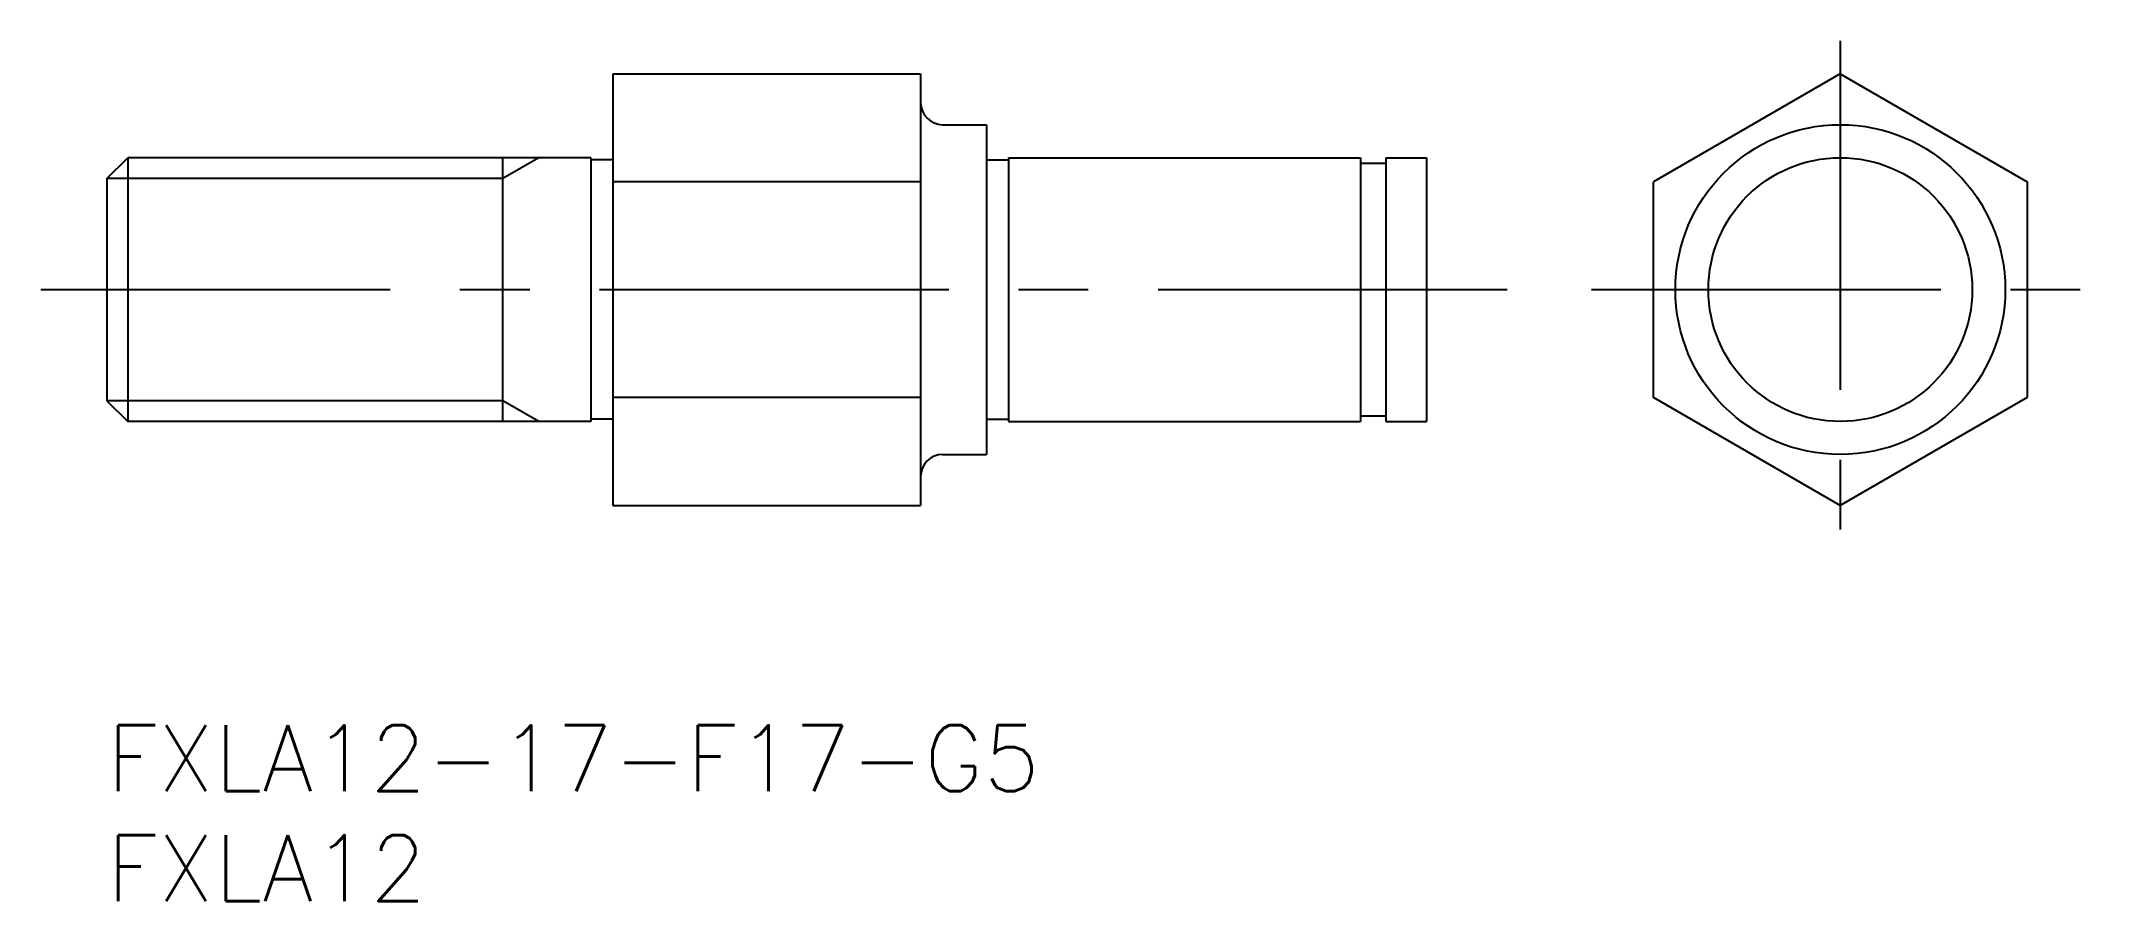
# Model space of a CAD drawing. Extents: x -3 to 90.1, y -8 to 31.1.
import ezdxf

# ---------------------------------------------------------------- set-up
doc = ezdxf.new("R2010")
doc.units = 0
doc.header["$LTSCALE"] = 0.5
doc.linetypes.add('CENTER', pattern=[50.8, 31.75, -6.35, 6.35, -6.35])
for name, color, linetype in [('MSM_CENTER', 1, 'CENTER'), ('MSM_CONTINUOUS', 7, 'CONTINUOUS'), ('MSM_NARROW', 5, 'CONTINUOUS'), ('MSM_PART_NUMBER', 7, 'CONTINUOUS')]:
    doc.layers.add(name, color=color, linetype=linetype)
doc.styles.get("Standard").update_dxf_attribs({"font": 'txt.shx', "height": 3, "bigfont": 'bigfont.shx'})

# ---------------------------------------------------------------- blocks, each defined once
blk = doc.blocks.new('*U10')
at = {"layer": 'MSM_PART_NUMBER'}
blk.add_text('FXLA12-17-F17-G5', height=3, dxfattribs=at).set_placement((0, -3))
blk = doc.blocks.new('*U11')
at = {"layer": 'MSM_PART_NUMBER'}
blk.add_text('FXLA12', height=3, dxfattribs=at).set_placement((0, -8))

msp = doc.modelspace()

# ---------------------------------------------------------------- linework, layer by layer
at = {"layer": 'MSM_CENTER'}
for p, q in [((78.818, 31.126), (78.818, 8.504)), ((-3, 19.815), (63.877, 19.815)), ((67.507, 19.815), (90.129, 19.815))]:
    msp.add_line(p, q, dxfattribs=at)
at = {"layer": 'MSM_CONTINUOUS'}
for p, q in [((23, 29.63), (23, 10)), ((23, 29.63), (37, 29.63)), ((37, 29.63), (37, 10)), ((78.818, 29.63), (70.318, 24.722)), ((78.818, 29.63), (87.318, 24.722)), ((38, 27.315), (40, 27.315)), ((40, 27.315), (40, 12.315)), ((0, 24.868), (0.947, 25.815)), ((0.947, 25.815), (0.947, 13.815)), ((22, 25.815), (0.947, 25.815)), ((18, 13.815), (18, 25.815)), ((22, 25.815), (22, 13.815)), ((23, 25.715), (22, 25.715)), ((40, 25.715), (41, 25.715)), ((41, 25.815), (57, 25.815)), ((41, 25.815), (41, 13.815)), ((57, 25.815), (57, 13.815)), ((57, 25.565), (58.15, 25.565)), ((58.15, 25.815), (60, 25.815)), ((58.15, 25.815), (58.15, 13.815)), ((60, 25.815), (60, 13.815)), ((0, 24.868), (0, 14.762)), ((37, 24.722), (23, 24.722)), ((70.318, 14.907), (70.318, 24.722)), ((87.318, 24.722), (87.318, 14.907)), ((37, 14.907), (23, 14.907)), ((78.818, 10), (70.318, 14.907)), ((87.318, 14.907), (78.818, 10)), ((0, 14.762), (0.947, 13.815)), ((57, 14.065), (58.15, 14.065)), ((22, 13.815), (0.947, 13.815)), ((23, 13.915), (22, 13.915)), ((40, 13.915), (41, 13.915)), ((41, 13.815), (57, 13.815)), ((58.15, 13.815), (60, 13.815)), ((38, 12.315), (40, 12.315)), ((23, 10), (37, 10))]:
    msp.add_line(p, q, dxfattribs=at)
for radius in [7.5, 6]:
    msp.add_circle((78.818, 19.815), radius, dxfattribs=at)
for centre, start, end in [((38, 28.315), 180, 270), ((38, 11.315), 90, 180)]:
    msp.add_arc(centre, 1, start, end, dxfattribs=at)
at = {"layer": 'MSM_NARROW'}
for p, q in [((19.64, 25.815), (18, 24.868)), ((18, 24.868), (0, 24.868)), ((18, 14.762), (0, 14.762)), ((19.64, 13.815), (18, 14.762))]:
    msp.add_line(p, q, dxfattribs=at)

# ---------------------------------------------------------------- block references
at = {"layer": 'MSM_CONTINUOUS'}
for name in ['*U10', '*U11']:
    msp.add_blockref(name, (0, 0), dxfattribs=at)

doc.saveas('drawing.dxf')
